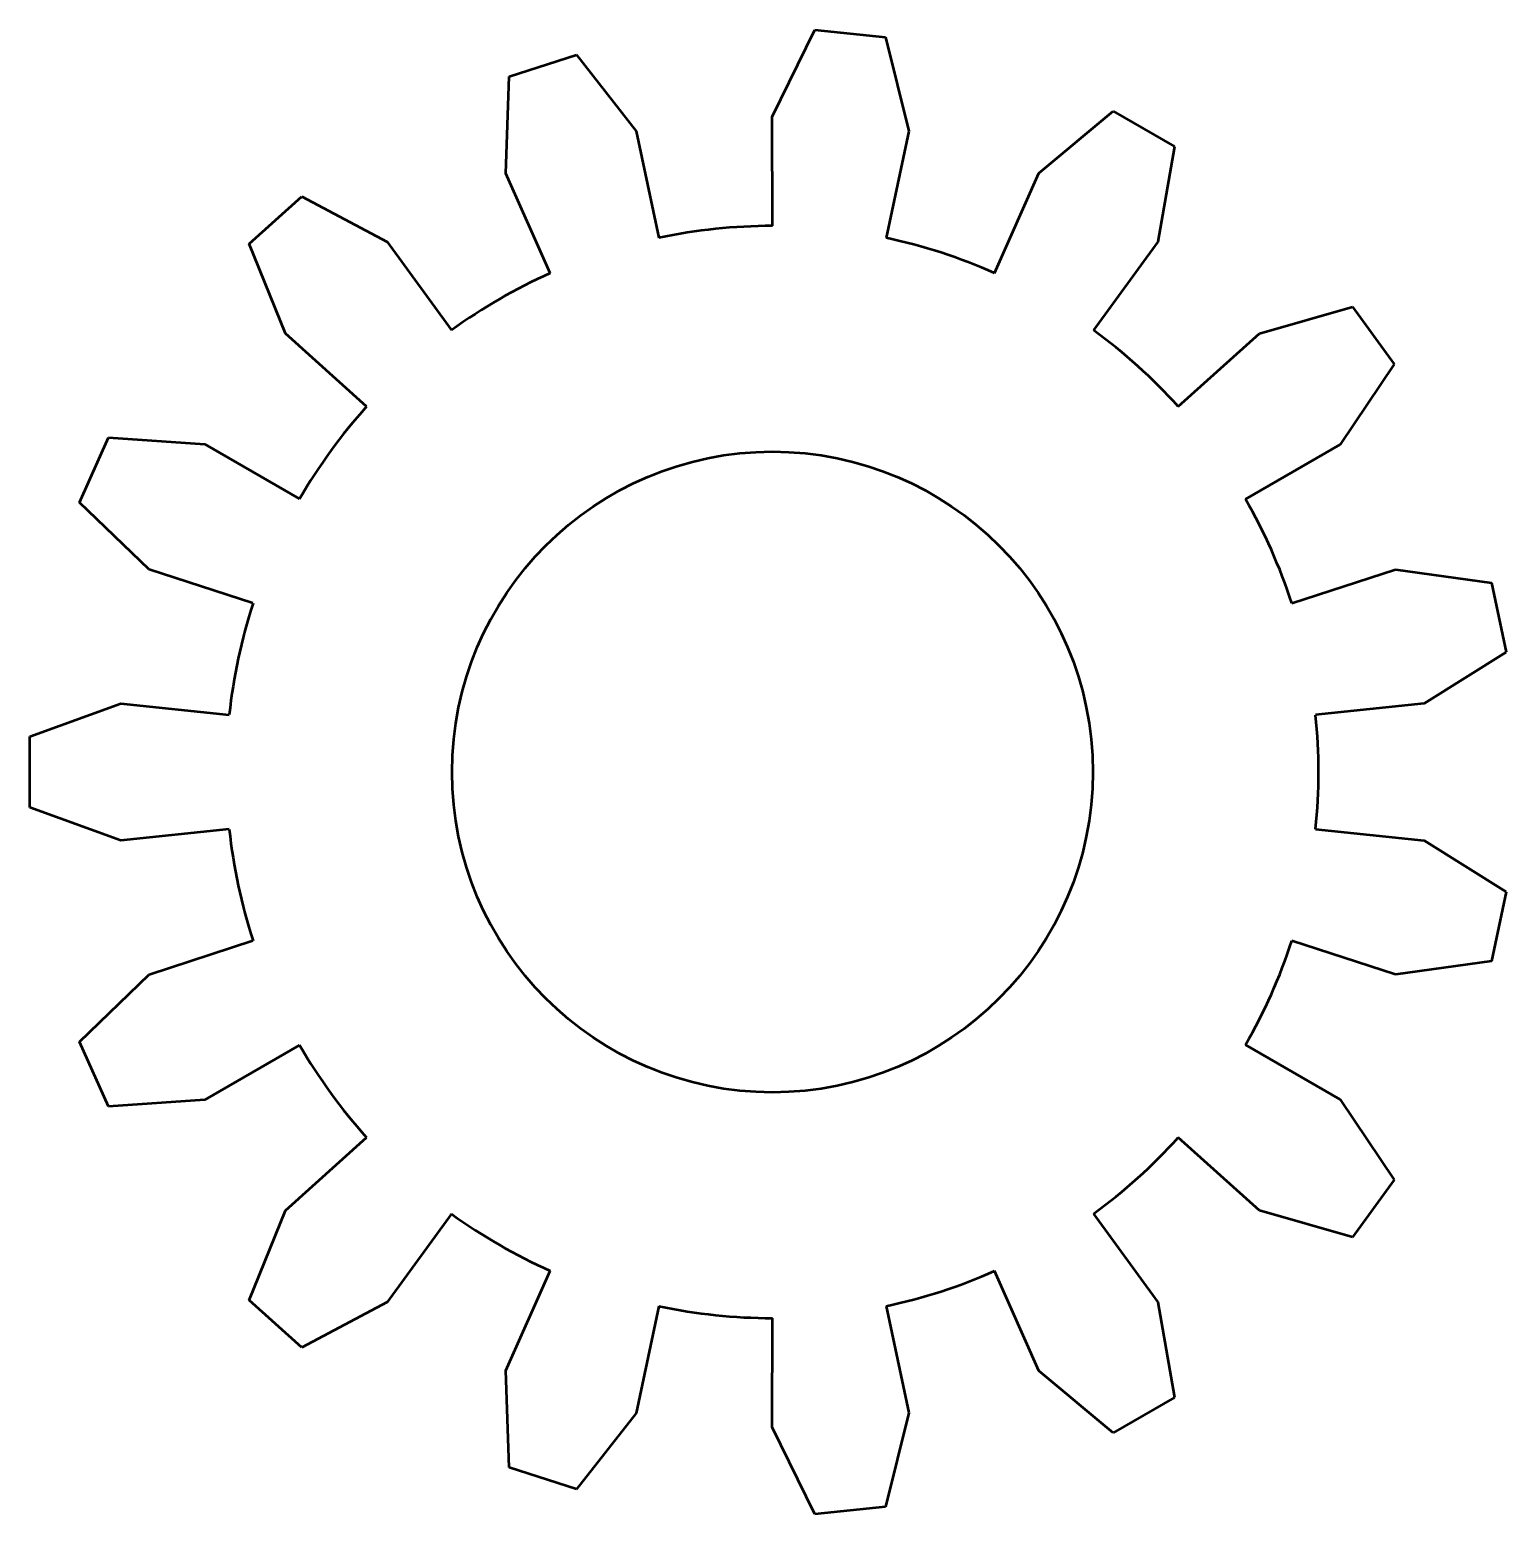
# Model space of a CAD drawing. Header units: millimetres. Extents: x 0.9 to 51.6, y 368.4 to 419.4.
import ezdxf

# ---------------------------------------------------------------- set-up
doc = ezdxf.new("R2010")
doc.units = ezdxf.units.MM
doc.layers.add('Visible (ISO)', color=7, linetype='Continuous', lineweight=50)

msp = doc.modelspace()

# ---------------------------------------------------------------- linework, layer by layer
at = {"layer": 'Visible (ISO)'}
for p, q in [((26.372, 416.376), (27.83, 419.364)), ((27.83, 419.364), (30.252, 419.109)), ((30.252, 419.109), (31.057, 415.884)), ((17.337, 417.752), (19.654, 418.505)), ((19.654, 418.505), (21.701, 415.885)), ((17.221, 414.43), (17.337, 417.752)), ((35.524, 414.432), (38.071, 416.569)), ((38.071, 416.569), (40.18, 415.351)), ((26.373, 412.626), (26.372, 416.376)), ((21.701, 415.885), (22.48, 412.217)), ((31.057, 415.884), (30.276, 412.216)), ((40.18, 415.351), (39.603, 412.077)), ((18.747, 411.004), (17.221, 414.43)), ((33.999, 411.006), (35.524, 414.432)), ((8.408, 412.011), (10.218, 413.642)), ((10.218, 413.642), (13.153, 412.081)), ((9.653, 408.929), (8.408, 412.011)), ((13.153, 412.081), (15.357, 409.047)), ((39.603, 412.077), (37.399, 409.044)), ((43.094, 408.934), (46.29, 409.85)), ((46.29, 409.85), (47.721, 407.879)), ((12.44, 406.421), (9.653, 408.929)), ((40.308, 406.424), (43.094, 408.934)), ((47.721, 407.879), (45.863, 405.124)), ((2.585, 403.135), (3.576, 405.361)), ((3.576, 405.361), (6.892, 405.129)), ((6.892, 405.129), (10.139, 403.254)), ((45.863, 405.124), (42.615, 403.249)), ((4.976, 400.826), (2.585, 403.135)), ((8.542, 399.668), (4.976, 400.826)), ((44.207, 399.673), (47.773, 400.832)), ((47.773, 400.832), (51.065, 400.37)), ((51.065, 400.37), (51.572, 397.987)), ((51.572, 397.987), (48.753, 396.225)), ((0.876, 395.094), (3.999, 396.231)), ((3.999, 396.231), (7.729, 395.839)), ((48.753, 396.225), (45.023, 395.834)), ((0.876, 392.658), (0.876, 395.094)), ((3.999, 391.521), (0.876, 392.658)), ((7.729, 391.914), (3.999, 391.521)), ((45.023, 391.919), (48.753, 391.527)), ((48.753, 391.527), (51.572, 389.766)), ((51.572, 389.766), (51.065, 387.383)), ((4.976, 386.926), (8.542, 388.085)), ((47.773, 386.92), (44.207, 388.08)), ((2.585, 384.617), (4.976, 386.926)), ((51.065, 387.383), (47.773, 386.92)), ((3.576, 382.392), (2.585, 384.617)), ((10.139, 384.499), (6.892, 382.624)), ((42.615, 384.504), (45.863, 382.629)), ((6.892, 382.624), (3.576, 382.392)), ((45.863, 382.629), (47.721, 379.873)), ((9.653, 378.823), (12.44, 381.332)), ((43.094, 378.819), (40.308, 381.328)), ((47.721, 379.873), (46.29, 377.902)), ((8.408, 375.741), (9.653, 378.823)), ((46.29, 377.902), (43.094, 378.819)), ((15.357, 378.706), (13.153, 375.672)), ((37.399, 378.709), (39.603, 375.675)), ((17.221, 373.323), (18.747, 376.748)), ((35.524, 373.32), (33.999, 376.746)), ((10.218, 374.111), (8.408, 375.741)), ((13.153, 375.672), (10.218, 374.111)), ((22.48, 375.535), (21.701, 371.867)), ((30.276, 375.537), (31.057, 371.869)), ((39.603, 375.675), (40.18, 372.402)), ((26.372, 371.376), (26.373, 375.126)), ((17.337, 370.001), (17.221, 373.323)), ((38.071, 371.184), (35.524, 373.32)), ((40.18, 372.402), (38.071, 371.184)), ((21.701, 371.867), (19.654, 369.248)), ((31.057, 371.869), (30.252, 368.643)), ((27.83, 368.389), (26.372, 371.376)), ((19.654, 369.248), (17.337, 370.001)), ((30.252, 368.643), (27.83, 368.389))]:
    msp.add_line(p, q, dxfattribs=at)
msp.add_circle((26.376, 393.876), 11, dxfattribs=at)
for start, end in [(90.008, 101.992), (66.008, 77.992), (114.008, 125.992), (42.008, 53.992), (138.008, 149.992), (18.008, 29.992), (162.008, 173.992), (354.008, 5.992), (186.008, 197.992), (330.008, 341.992), (210.008, 221.992), (306.008, 317.992), (234.008, 245.992), (282.008, 293.992), (258.008, 269.992)]:
    msp.add_arc((26.376, 393.876), 18.75, start, end, dxfattribs=at)

doc.saveas('drawing.dxf')
